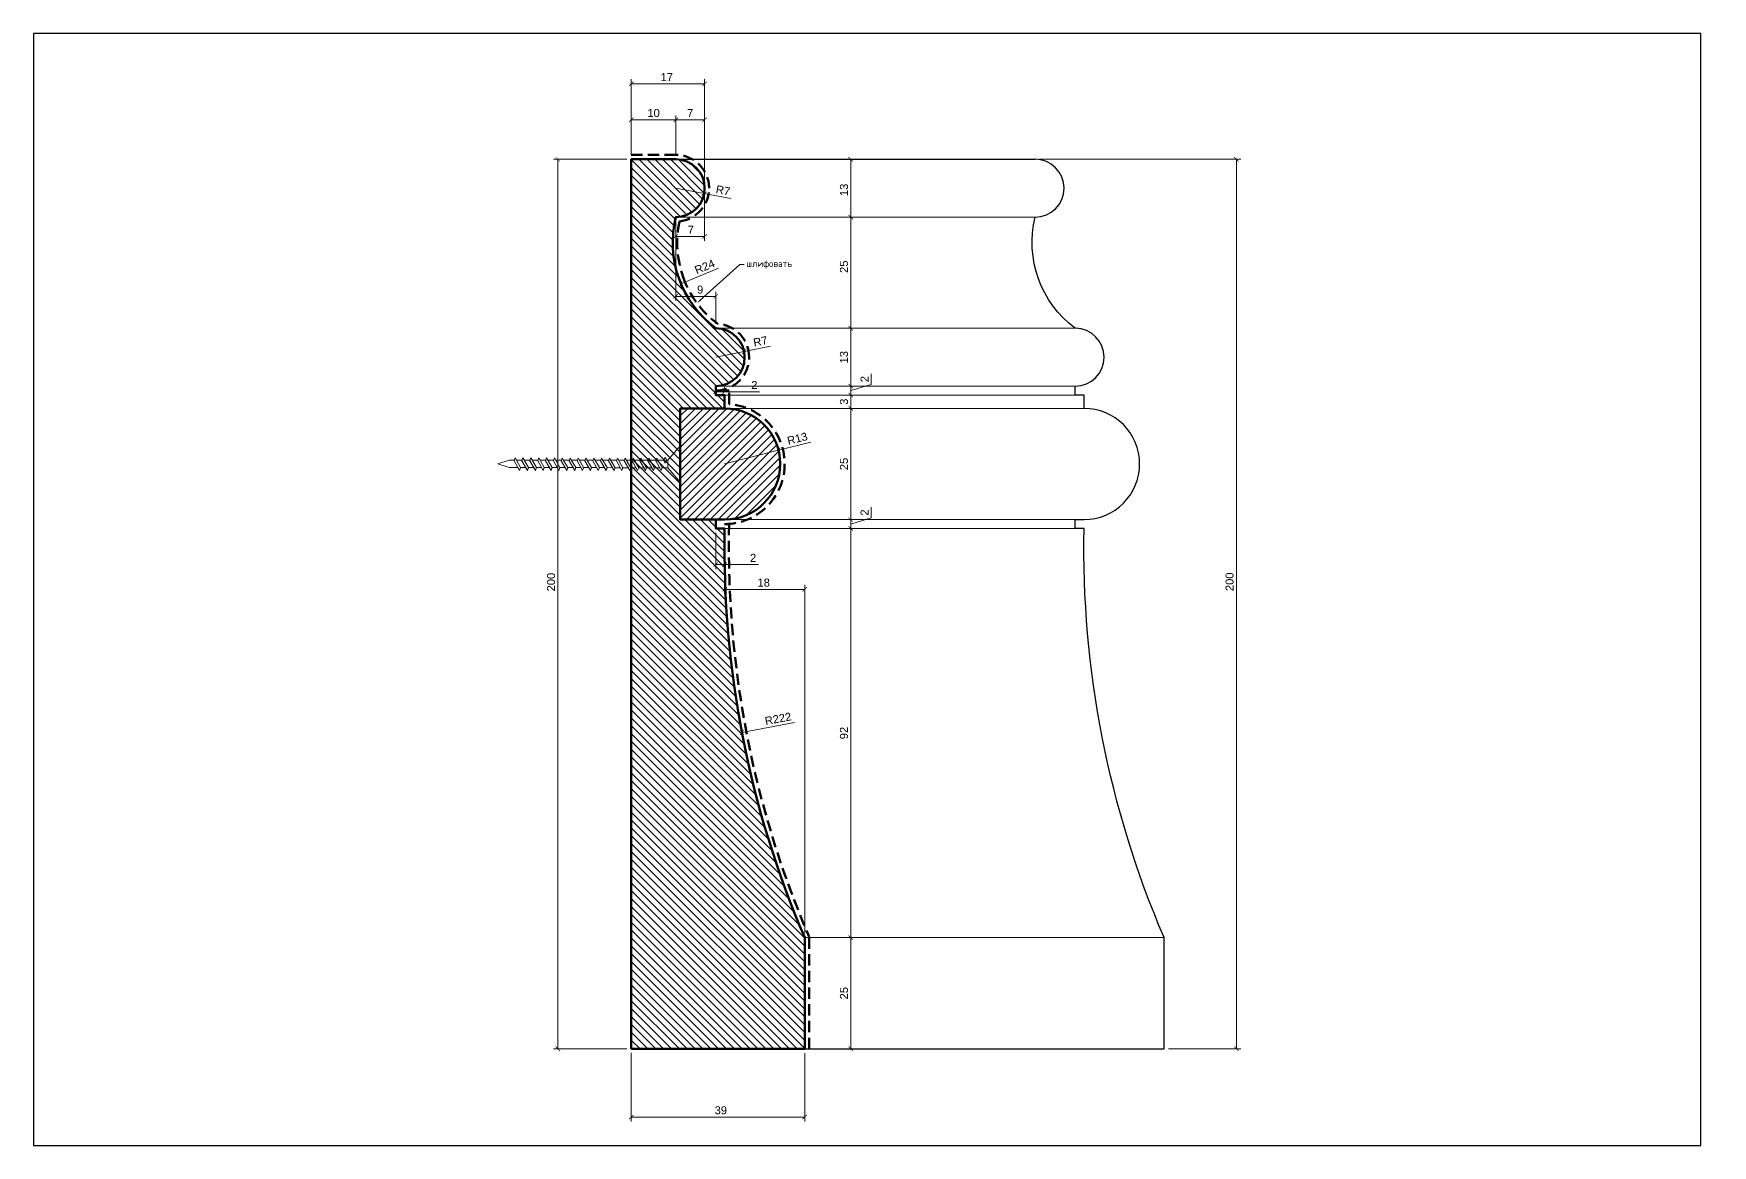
# Model space of a CAD drawing. Header units: inches. Extents: x -394 to -17, y 2809 to 3059.
import ezdxf
from ezdxf import colors
from ezdxf.entities.mleader import LeaderData, LeaderLine
from ezdxf.math import Vec2, Vec3

# ---------------------------------------------------------------- set-up
doc = ezdxf.new("R2010")
doc.units = ezdxf.units.IN
doc.header["$MEASUREMENT"] = 0
doc.linetypes.add('HIDDEN', pattern=[0.375, 0.25, -0.125])
doc.layers.add('Ferramenta', color=252, linetype='Continuous')
doc.layers.add('размеры в модели', color=7, linetype='Continuous')
doc.layers.add('Outside panel', color=7, linetype='Continuous', lineweight=18, true_color=0x7f5e57)
doc.layers.add('линия 50', color=1, linetype='Continuous', lineweight=140)
doc.layers.add('служебный слой РАЗМЕРЫ', color=7, linetype='Continuous', lineweight=9)
doc.styles.get("Standard").update_dxf_attribs({"font": 'arial.ttf'})
doc.styles.add('ЕСКД профили текст', font='isocpeur.ttf')
doc.dimstyles.new('M_1', dxfattribs={"dimtxt": 1.8, "dimasz": 1, "dimexe": 1, "dimexo": 1, "dimgap": 0.6, "dimtad": 1, "dimdec": 0, "dimdsep": 46, "dimtxsty": 'Standard', "dimblk": 'ARCHTICK', "dimcen": -5, "dimclrd": 7, "dimclre": 7, "dimclrt": 7, "dimadec": 0, "dimazin": 0, "dimtfac": 1, "dimtdec": 0, "dimtmove": 0, "dimatfit": 3, "dimfxl": 1, "dimtolj": 1, "dimtzin": 0, "dimlwd": 5, "dimlwe": 5, "dimarcsym": 0})

# ---------------------------------------------------------------- blocks, each defined once
blk = doc.blocks.new('_ArchTick')
at = {"color": 0, "linetype": 'ByBlock', "const_width": 0.15}
blk.add_lwpolyline([(-0.5, -0.5), (0.5, 0.5)], dxfattribs=at)
blk = doc.blocks.new('*D27')
at = {"color": 7, "lineweight": 5, "ltscale": 1000, "transparency": 16777216}
for p, q in [((-168.13, 3030.79), (-122.88, 3030.79)), ((-123.88, 3030.79), (-123.88, 2830.79)), ((-139.13, 2830.79), (-122.88, 2830.79))]:
    blk.add_line(p, q, dxfattribs=at)
at = {"layer": 'Defpoints', "color": 0, "ltscale": 1000, "transparency": 16777216}
for p in [(-169.13, 3030.79), (-140.13, 2830.79), (-123.88, 2830.79)]:
    blk.add_point(p, dxfattribs=at)
at = {"color": 7, "lineweight": 5, "ltscale": 1000, "transparency": 16777216}
for p, rotation in [((-123.88, 3030.79), 90), ((-123.88, 2830.79), 270)]:
    blk.add_blockref('_ArchTick', p, dxfattribs=dict(at, rotation=rotation))
at = {"color": 7, "ltscale": 1000, "transparency": 16777216, "insert": (-125.4, 2935.8), "char_height": 1.8, "attachment_point": 5, "rotation": 90}
blk.add_mtext('\\A1;200', dxfattribs=at)
blk = doc.blocks.new('*D26')
at = {"layer": 'Defpoints', "color": 0, "ltscale": 1000, "transparency": 16777216}
for p in [(-16.81, 2943.5), (-235.09, 2901.93)]:
    blk.add_point(p, dxfattribs=at)
at = {"layer": 'размеры в модели', "color": 7, "lineweight": 5, "ltscale": 1000, "transparency": 16777216}
blk.add_line((-223.29, 2904.18), (-235.09, 2901.93), dxfattribs=at)
at = {"layer": 'размеры в модели', "color": 7, "lineweight": 5, "ltscale": 1000, "transparency": 16777216, "rotation": 190.7802756578286}
blk.add_blockref('_ArchTick', (-235.09, 2901.93), dxfattribs=at)
at = {"layer": 'размеры в модели', "color": 7, "ltscale": 1000, "transparency": 16777216, "insert": (-226.95, 2905.01), "char_height": 1.8, "attachment_point": 5, "rotation": 10.7803}
blk.add_mtext('\\A1;R222', dxfattribs=at)
blk = doc.blocks.new('*D25')
at = {"layer": 'Defpoints', "color": 0, "ltscale": 1000, "transparency": 16777216}
for p in [(-238.97, 2947.79), (-220.97, 2934.08), (-220.97, 2855.79)]:
    blk.add_point(p, dxfattribs=at)
at = {"layer": 'размеры в модели', "color": 7, "lineweight": 5, "ltscale": 1000, "transparency": 16777216}
for p, q in [((-238.97, 2946.79), (-238.97, 2933.08)), ((-238.97, 2934.08), (-220.97, 2934.08)), ((-220.97, 2856.79), (-220.97, 2935.08))]:
    blk.add_line(p, q, dxfattribs=at)
at = {"layer": 'размеры в модели', "color": 7, "lineweight": 5, "ltscale": 1000, "transparency": 16777216, "rotation": 180}
blk.add_blockref('_ArchTick', (-238.97, 2934.08), dxfattribs=at)
at = {"layer": 'размеры в модели', "color": 7, "lineweight": 5, "ltscale": 1000, "transparency": 16777216}
blk.add_blockref('_ArchTick', (-220.97, 2934.08), dxfattribs=at)
at = {"layer": 'размеры в модели', "color": 7, "ltscale": 1000, "transparency": 16777216, "insert": (-230.19, 2935.6), "char_height": 1.8, "attachment_point": 5}
blk.add_mtext('\\A1;18', dxfattribs=at)
blk = doc.blocks.new('*D24')
at = {"layer": 'Defpoints', "color": 0, "ltscale": 1000, "transparency": 16777216}
for p in [(-249.97, 3017.79), (-240.97, 2999.97), (-240.97, 2992.79)]:
    blk.add_point(p, dxfattribs=at)
at = {"layer": 'размеры в модели', "color": 7, "lineweight": 5, "ltscale": 1000, "transparency": 16777216}
for p, q in [((-249.97, 3016.79), (-249.97, 2998.97)), ((-249.97, 2999.97), (-240.97, 2999.97)), ((-240.97, 2993.79), (-240.97, 3000.97))]:
    blk.add_line(p, q, dxfattribs=at)
at = {"layer": 'размеры в модели', "color": 7, "lineweight": 5, "ltscale": 1000, "transparency": 16777216, "rotation": 180}
blk.add_blockref('_ArchTick', (-249.97, 2999.97), dxfattribs=at)
at = {"layer": 'размеры в модели', "color": 7, "lineweight": 5, "ltscale": 1000, "transparency": 16777216}
blk.add_blockref('_ArchTick', (-240.97, 2999.97), dxfattribs=at)
at = {"layer": 'размеры в модели', "color": 7, "ltscale": 1000, "transparency": 16777216, "insert": (-244.48, 3001.49), "char_height": 1.8, "attachment_point": 5}
blk.add_mtext('\\A1;9', dxfattribs=at)
blk = doc.blocks.new('*D23')
at = {"layer": 'Defpoints', "color": 0, "ltscale": 1000, "transparency": 16777216}
for p in [(-243.47, 3024.29), (-249.97, 3017.79), (-243.47, 3013.47)]:
    blk.add_point(p, dxfattribs=at)
at = {"layer": 'размеры в модели', "color": 7, "lineweight": 5, "ltscale": 1000, "transparency": 16777216}
for p, q in [((-243.47, 3023.29), (-243.47, 3012.47)), ((-249.97, 3016.79), (-249.97, 3012.47)), ((-249.97, 3013.47), (-243.47, 3013.47))]:
    blk.add_line(p, q, dxfattribs=at)
at = {"layer": 'размеры в модели', "color": 7, "lineweight": 5, "ltscale": 1000, "transparency": 16777216, "rotation": 180}
blk.add_blockref('_ArchTick', (-249.97, 3013.47), dxfattribs=at)
at = {"layer": 'размеры в модели', "color": 7, "lineweight": 5, "ltscale": 1000, "transparency": 16777216}
blk.add_blockref('_ArchTick', (-243.47, 3013.47), dxfattribs=at)
at = {"layer": 'размеры в модели', "color": 7, "ltscale": 1000, "transparency": 16777216, "insert": (-246.57, 3014.97), "char_height": 1.8, "attachment_point": 5}
blk.add_mtext('\\A1;7', dxfattribs=at)
blk = doc.blocks.new('*D22')
at = {"layer": 'Defpoints', "color": 0, "ltscale": 1000, "transparency": 16777216}
for p in [(-240.97, 2977.79), (-238.97, 2978.54), (-238.97, 2977.79)]:
    blk.add_point(p, dxfattribs=at)
at = {"layer": 'размеры в модели', "color": 7, "lineweight": 5, "ltscale": 1000, "transparency": 16777216}
for p, q in [((-240.97, 2978.79), (-240.97, 2979.54)), ((-238.97, 2978.79), (-238.97, 2979.54)), ((-240.97, 2978.54), (-238.97, 2978.54)), ((-238.97, 2978.54), (-231.11, 2978.54))]:
    blk.add_line(p, q, dxfattribs=at)
at = {"layer": 'размеры в модели', "color": 7, "lineweight": 5, "ltscale": 1000, "transparency": 16777216, "rotation": 180}
blk.add_blockref('_ArchTick', (-240.97, 2978.54), dxfattribs=at)
at = {"layer": 'размеры в модели', "color": 7, "lineweight": 5, "ltscale": 1000, "transparency": 16777216}
blk.add_blockref('_ArchTick', (-238.97, 2978.54), dxfattribs=at)
at = {"layer": 'размеры в модели', "color": 7, "ltscale": 1000, "transparency": 16777216, "insert": (-232.3, 2980.04), "char_height": 1.8, "attachment_point": 5}
blk.add_mtext('\\A1;2', dxfattribs=at)
blk = doc.blocks.new('*D21')
at = {"layer": 'Defpoints', "color": 0, "ltscale": 1000, "transparency": 16777216}
for p in [(-240.97, 2947.79), (-238.97, 2947.79), (-238.97, 2939.66)]:
    blk.add_point(p, dxfattribs=at)
at = {"layer": 'размеры в модели', "color": 7, "lineweight": 5, "ltscale": 1000, "transparency": 16777216}
for p, q in [((-240.97, 2946.79), (-240.97, 2938.66)), ((-238.97, 2946.79), (-238.97, 2938.66)), ((-240.97, 2939.66), (-238.97, 2939.66)), ((-238.97, 2939.66), (-231.38, 2939.66))]:
    blk.add_line(p, q, dxfattribs=at)
at = {"layer": 'размеры в модели', "color": 7, "lineweight": 5, "ltscale": 1000, "transparency": 16777216, "rotation": 180}
blk.add_blockref('_ArchTick', (-240.97, 2939.66), dxfattribs=at)
at = {"layer": 'размеры в модели', "color": 7, "lineweight": 5, "ltscale": 1000, "transparency": 16777216}
blk.add_blockref('_ArchTick', (-238.97, 2939.66), dxfattribs=at)
at = {"layer": 'размеры в модели', "color": 7, "ltscale": 1000, "transparency": 16777216, "insert": (-232.57, 2941.17), "char_height": 1.8, "attachment_point": 5}
blk.add_mtext('\\A1;2', dxfattribs=at)
blk = doc.blocks.new('*D20')
at = {"layer": 'Defpoints', "color": 0, "ltscale": 1000, "transparency": 16777216}
for p in [(-226.85, 2965.37), (-238.97, 2962.29)]:
    blk.add_point(p, dxfattribs=at)
at = {"layer": 'размеры в модели', "color": 7, "lineweight": 5, "ltscale": 1000, "transparency": 16777216}
for p in [(-238.97, 2962.29), (-219.58, 2967.22)]:
    blk.add_line(p, (-226.85, 2965.37), dxfattribs=at)
at = {"layer": 'размеры в модели', "color": 7, "lineweight": 5, "ltscale": 1000, "transparency": 16777216, "rotation": 194.2602652705559}
blk.add_blockref('_ArchTick', (-226.85, 2965.37), dxfattribs=at)
at = {"layer": 'размеры в модели', "color": 7, "ltscale": 1000, "transparency": 16777216, "insert": (-222.62, 2968.01), "char_height": 1.8, "attachment_point": 5, "rotation": 14.2603}
blk.add_mtext('\\A1;R13', dxfattribs=at)
blk = doc.blocks.new('*D19')
at = {"layer": 'Defpoints', "color": 0, "ltscale": 1000, "transparency": 16777216}
for p in [(-234.6, 2987.59), (-240.97, 2986.29)]:
    blk.add_point(p, dxfattribs=at)
at = {"layer": 'размеры в модели', "color": 7, "lineweight": 5, "ltscale": 1000, "transparency": 16777216}
for p in [(-240.97, 2986.29), (-228.62, 2988.81)]:
    blk.add_line(p, (-234.6, 2987.59), dxfattribs=at)
at = {"layer": 'размеры в модели', "color": 7, "lineweight": 5, "ltscale": 1000, "transparency": 16777216, "rotation": 191.5252480834527}
blk.add_blockref('_ArchTick', (-234.6, 2987.59), dxfattribs=at)
at = {"layer": 'размеры в модели', "color": 7, "ltscale": 1000, "transparency": 16777216, "insert": (-230.93, 2989.87), "char_height": 1.8, "attachment_point": 5, "rotation": 11.5252}
blk.add_mtext('\\A1;R7', dxfattribs=at)
blk = doc.blocks.new('*D18')
at = {"layer": 'Defpoints', "color": 0, "ltscale": 1000, "transparency": 16777216}
for p in [(-226.59, 3012.09), (-248.79, 3002.8)]:
    blk.add_point(p, dxfattribs=at)
at = {"layer": 'размеры в модели', "color": 7, "lineweight": 5, "ltscale": 1000, "transparency": 16777216}
blk.add_line((-240.35, 3006.33), (-248.79, 3002.8), dxfattribs=at)
at = {"layer": 'размеры в модели', "color": 7, "lineweight": 5, "ltscale": 1000, "transparency": 16777216, "rotation": 202.695560202607}
blk.add_blockref('_ArchTick', (-248.79, 3002.8), dxfattribs=at)
at = {"layer": 'размеры в модели', "color": 7, "ltscale": 1000, "transparency": 16777216, "insert": (-243.47, 3006.66), "char_height": 1.8, "attachment_point": 5, "rotation": 22.6956}
blk.add_mtext('\\A1;R24', dxfattribs=at)
blk = doc.blocks.new('*D17')
at = {"layer": 'Defpoints', "color": 0, "ltscale": 1000, "transparency": 16777216}
for p in [(-249.97, 3024.29), (-243.58, 3023.09)]:
    blk.add_point(p, dxfattribs=at)
at = {"layer": 'размеры в модели', "color": 7, "lineweight": 5, "ltscale": 1000, "transparency": 16777216}
for p in [(-249.97, 3024.29), (-237.58, 3021.96)]:
    blk.add_line(p, (-243.58, 3023.09), dxfattribs=at)
at = {"layer": 'размеры в модели', "color": 7, "lineweight": 5, "ltscale": 1000, "transparency": 16777216, "rotation": 169.3602603197749}
blk.add_blockref('_ArchTick', (-243.58, 3023.09), dxfattribs=at)
at = {"layer": 'размеры в модели', "color": 7, "ltscale": 1000, "transparency": 16777216, "insert": (-239.32, 3023.82), "char_height": 1.8, "attachment_point": 5, "rotation": 349.3603}
blk.add_mtext('\\A1;R7', dxfattribs=at)
blk = doc.blocks.new('*D16')
at = {"layer": 'Defpoints', "color": 0, "ltscale": 1000, "transparency": 16777216}
for p in [(-220.97, 2855.79), (-220.97, 2830.79), (-210.61, 2830.79)]:
    blk.add_point(p, dxfattribs=at)
at = {"layer": 'размеры в модели', "color": 7, "lineweight": 5, "ltscale": 1000, "transparency": 16777216}
for p, q in [((-219.97, 2855.79), (-209.61, 2855.79)), ((-210.61, 2855.79), (-210.61, 2830.79)), ((-219.97, 2830.79), (-209.61, 2830.79))]:
    blk.add_line(p, q, dxfattribs=at)
for p, rotation in [((-210.61, 2855.79), 90), ((-210.61, 2830.79), 270)]:
    blk.add_blockref('_ArchTick', p, dxfattribs=dict(at, rotation=rotation))
at = {"layer": 'размеры в модели', "color": 7, "ltscale": 1000, "transparency": 16777216, "insert": (-212.13, 2843.29), "char_height": 1.8, "attachment_point": 5, "rotation": 90}
blk.add_mtext('\\A1;25', dxfattribs=at)
blk = doc.blocks.new('*D15')
at = {"layer": 'Defpoints', "color": 0, "ltscale": 1000, "transparency": 16777216}
for p in [(-240.97, 2947.79), (-220.97, 2855.79), (-210.61, 2855.79)]:
    blk.add_point(p, dxfattribs=at)
at = {"layer": 'размеры в модели', "color": 7, "lineweight": 5, "ltscale": 1000, "transparency": 16777216}
for p, q in [((-239.97, 2947.79), (-209.61, 2947.79)), ((-210.61, 2947.79), (-210.61, 2855.79)), ((-219.97, 2855.79), (-209.61, 2855.79))]:
    blk.add_line(p, q, dxfattribs=at)
for p, rotation in [((-210.61, 2947.79), 90), ((-210.61, 2855.79), 270)]:
    blk.add_blockref('_ArchTick', p, dxfattribs=dict(at, rotation=rotation))
at = {"layer": 'размеры в модели', "color": 7, "ltscale": 1000, "transparency": 16777216, "insert": (-212.13, 2901.79), "char_height": 1.8, "attachment_point": 5, "rotation": 90}
blk.add_mtext('\\A1;92', dxfattribs=at)
blk = doc.blocks.new('*D14')
at = {"color": 7, "lineweight": 5, "ltscale": 1000, "transparency": 16777216}
for p, q in [((-239.97, 2949.79), (-209.61, 2949.79)), ((-210.61, 2948.79), (-206, 2950.17)), ((-210.61, 2949.79), (-210.61, 2947.79)), ((-206, 2950.17), (-206, 2952.57)), ((-239.97, 2947.79), (-209.61, 2947.79))]:
    blk.add_line(p, q, dxfattribs=at)
at = {"layer": 'Defpoints', "color": 0, "ltscale": 1000, "transparency": 16777216}
for p in [(-240.97, 2949.79), (-240.97, 2947.79), (-210.61, 2947.79)]:
    blk.add_point(p, dxfattribs=at)
at = {"color": 7, "lineweight": 5, "ltscale": 1000, "transparency": 16777216}
for p, rotation in [((-210.61, 2949.79), 90), ((-210.61, 2947.79), 270)]:
    blk.add_blockref('_ArchTick', p, dxfattribs=dict(at, rotation=rotation))
at = {"color": 7, "ltscale": 1000, "transparency": 16777216, "insert": (-207.5, 2951.37), "char_height": 1.8, "attachment_point": 5, "rotation": 90}
blk.add_mtext('\\A1;2', dxfattribs=at)
blk = doc.blocks.new('*D13')
at = {"layer": 'Defpoints', "color": 0, "ltscale": 1000, "transparency": 16777216}
for p in [(-238.97, 2974.79), (-240.97, 2949.79), (-210.61, 2949.79)]:
    blk.add_point(p, dxfattribs=at)
at = {"layer": 'размеры в модели', "color": 7, "lineweight": 5, "ltscale": 1000, "transparency": 16777216}
for p, q in [((-237.97, 2974.79), (-209.61, 2974.79)), ((-210.61, 2974.79), (-210.61, 2949.79)), ((-239.97, 2949.79), (-209.61, 2949.79))]:
    blk.add_line(p, q, dxfattribs=at)
for p, rotation in [((-210.61, 2974.79), 90), ((-210.61, 2949.79), 270)]:
    blk.add_blockref('_ArchTick', p, dxfattribs=dict(at, rotation=rotation))
at = {"layer": 'размеры в модели', "color": 7, "ltscale": 1000, "transparency": 16777216, "insert": (-212.13, 2962.29), "char_height": 1.8, "attachment_point": 5, "rotation": 90}
blk.add_mtext('\\A1;25', dxfattribs=at)
blk = doc.blocks.new('*D12')
at = {"layer": 'Defpoints', "color": 0, "ltscale": 1000, "transparency": 16777216}
for p in [(-240.97, 2977.79), (-238.97, 2974.79), (-210.61, 2974.79)]:
    blk.add_point(p, dxfattribs=at)
at = {"layer": 'размеры в модели', "color": 7, "lineweight": 5, "ltscale": 1000, "transparency": 16777216}
for p, q in [((-239.97, 2977.79), (-209.61, 2977.79)), ((-210.61, 2977.79), (-210.61, 2974.79)), ((-237.97, 2974.79), (-209.61, 2974.79))]:
    blk.add_line(p, q, dxfattribs=at)
for p, rotation in [((-210.61, 2977.79), 90), ((-210.61, 2974.79), 270)]:
    blk.add_blockref('_ArchTick', p, dxfattribs=dict(at, rotation=rotation))
at = {"layer": 'размеры в модели', "color": 7, "ltscale": 1000, "transparency": 16777216, "insert": (-212.13, 2976.29), "char_height": 1.8, "attachment_point": 5, "rotation": 90}
blk.add_mtext('\\A1;3', dxfattribs=at)
blk = doc.blocks.new('*D11')
at = {"color": 7, "lineweight": 5, "ltscale": 1000, "transparency": 16777216}
for p, q in [((-239.89, 2979.79), (-209.61, 2979.79)), ((-210.61, 2978.79), (-206, 2980.17)), ((-210.61, 2979.79), (-210.61, 2977.79)), ((-206, 2980.17), (-206, 2982.57)), ((-239.97, 2977.79), (-209.61, 2977.79))]:
    blk.add_line(p, q, dxfattribs=at)
at = {"layer": 'Defpoints', "color": 0, "ltscale": 1000, "transparency": 16777216}
for p in [(-240.89, 2979.79), (-240.97, 2977.79), (-210.61, 2977.79)]:
    blk.add_point(p, dxfattribs=at)
at = {"color": 7, "lineweight": 5, "ltscale": 1000, "transparency": 16777216}
for p, rotation in [((-210.61, 2979.79), 90), ((-210.61, 2977.79), 270)]:
    blk.add_blockref('_ArchTick', p, dxfattribs=dict(at, rotation=rotation))
at = {"color": 7, "ltscale": 1000, "transparency": 16777216, "insert": (-207.5, 2981.37), "char_height": 1.8, "attachment_point": 5, "rotation": 90}
blk.add_mtext('\\A1;2', dxfattribs=at)
blk = doc.blocks.new('*D10')
at = {"layer": 'Defpoints', "color": 0, "ltscale": 1000, "transparency": 16777216}
for p in [(-240.88, 2992.79), (-240.89, 2979.79), (-210.61, 2979.79)]:
    blk.add_point(p, dxfattribs=at)
at = {"layer": 'размеры в модели', "color": 7, "lineweight": 5, "ltscale": 1000, "transparency": 16777216}
for p, q in [((-239.88, 2992.79), (-209.61, 2992.79)), ((-210.61, 2992.79), (-210.61, 2979.79)), ((-239.89, 2979.79), (-209.61, 2979.79))]:
    blk.add_line(p, q, dxfattribs=at)
for p, rotation in [((-210.61, 2992.79), 90), ((-210.61, 2979.79), 270)]:
    blk.add_blockref('_ArchTick', p, dxfattribs=dict(at, rotation=rotation))
at = {"layer": 'размеры в модели', "color": 7, "ltscale": 1000, "transparency": 16777216, "insert": (-212.13, 2986.29), "char_height": 1.8, "attachment_point": 5, "rotation": 90}
blk.add_mtext('\\A1;13', dxfattribs=at)
blk = doc.blocks.new('*D9')
at = {"layer": 'Defpoints', "color": 0, "ltscale": 1000, "transparency": 16777216}
for p in [(-249.97, 3017.79), (-240.88, 2992.79), (-210.61, 2992.79)]:
    blk.add_point(p, dxfattribs=at)
at = {"layer": 'размеры в модели', "color": 7, "lineweight": 5, "ltscale": 1000, "transparency": 16777216}
for p, q in [((-248.97, 3017.79), (-209.61, 3017.79)), ((-210.61, 3017.79), (-210.61, 2992.79)), ((-239.88, 2992.79), (-209.61, 2992.79))]:
    blk.add_line(p, q, dxfattribs=at)
for p, rotation in [((-210.61, 3017.79), 90), ((-210.61, 2992.79), 270)]:
    blk.add_blockref('_ArchTick', p, dxfattribs=dict(at, rotation=rotation))
at = {"layer": 'размеры в модели', "color": 7, "ltscale": 1000, "transparency": 16777216, "insert": (-212.13, 3006.64), "char_height": 1.8, "attachment_point": 5, "rotation": 90}
blk.add_mtext('\\A1;25', dxfattribs=at)
blk = doc.blocks.new('*D8')
at = {"layer": 'Defpoints', "color": 0, "ltscale": 1000, "transparency": 16777216}
for p in [(-249.97, 3030.79), (-249.97, 3017.79), (-210.61, 3017.79)]:
    blk.add_point(p, dxfattribs=at)
at = {"layer": 'размеры в модели', "color": 7, "lineweight": 5, "ltscale": 1000, "transparency": 16777216}
for p, q in [((-248.97, 3030.79), (-209.61, 3030.79)), ((-210.61, 3030.79), (-210.61, 3017.79)), ((-248.97, 3017.79), (-209.61, 3017.79))]:
    blk.add_line(p, q, dxfattribs=at)
for p, rotation in [((-210.61, 3030.79), 90), ((-210.61, 3017.79), 270)]:
    blk.add_blockref('_ArchTick', p, dxfattribs=dict(at, rotation=rotation))
at = {"layer": 'размеры в модели', "color": 7, "ltscale": 1000, "transparency": 16777216, "insert": (-212.13, 3023.92), "char_height": 1.8, "attachment_point": 5, "rotation": 90}
blk.add_mtext('\\A1;13', dxfattribs=at)
blk = doc.blocks.new('*D7')
at = {"layer": 'Defpoints', "color": 0, "ltscale": 1000, "transparency": 16777216}
for p in [(-243.47, 3039.68), (-249.97, 3030.79), (-243.47, 3025.35)]:
    blk.add_point(p, dxfattribs=at)
at = {"layer": 'размеры в модели', "color": 7, "lineweight": 5, "ltscale": 1000, "transparency": 16777216}
for p, q in [((-249.97, 3031.79), (-249.97, 3040.68)), ((-249.97, 3039.68), (-243.47, 3039.68)), ((-243.47, 3026.35), (-243.47, 3040.68))]:
    blk.add_line(p, q, dxfattribs=at)
at = {"layer": 'размеры в модели', "color": 7, "lineweight": 5, "ltscale": 1000, "transparency": 16777216, "rotation": 180}
blk.add_blockref('_ArchTick', (-249.97, 3039.68), dxfattribs=at)
at = {"layer": 'размеры в модели', "color": 7, "lineweight": 5, "ltscale": 1000, "transparency": 16777216}
blk.add_blockref('_ArchTick', (-243.47, 3039.68), dxfattribs=at)
at = {"layer": 'размеры в модели', "color": 7, "ltscale": 1000, "transparency": 16777216, "insert": (-246.72, 3041.18), "char_height": 1.8, "attachment_point": 5}
blk.add_mtext('\\A1;7', dxfattribs=at)
blk = doc.blocks.new('*D6')
at = {"layer": 'Defpoints', "color": 0, "ltscale": 1000, "transparency": 16777216}
for p in [(-249.97, 3039.68), (-259.98, 3030.79), (-249.97, 3030.79)]:
    blk.add_point(p, dxfattribs=at)
at = {"layer": 'размеры в модели', "color": 7, "lineweight": 5, "ltscale": 1000, "transparency": 16777216}
for p, q in [((-259.98, 3031.79), (-259.98, 3040.68)), ((-259.98, 3039.68), (-249.97, 3039.68)), ((-249.97, 3031.79), (-249.97, 3040.68))]:
    blk.add_line(p, q, dxfattribs=at)
at = {"layer": 'размеры в модели', "color": 7, "lineweight": 5, "ltscale": 1000, "transparency": 16777216, "rotation": 180}
blk.add_blockref('_ArchTick', (-259.98, 3039.68), dxfattribs=at)
at = {"layer": 'размеры в модели', "color": 7, "lineweight": 5, "ltscale": 1000, "transparency": 16777216}
blk.add_blockref('_ArchTick', (-249.97, 3039.68), dxfattribs=at)
at = {"layer": 'размеры в модели', "color": 7, "ltscale": 1000, "transparency": 16777216, "insert": (-254.95, 3041.2), "char_height": 1.8, "attachment_point": 5}
blk.add_mtext('\\A1;10', dxfattribs=at)
blk = doc.blocks.new('*D5')
at = {"layer": 'Defpoints', "color": 0, "ltscale": 1000, "transparency": 16777216}
for p in [(-243.47, 3047.78), (-259.98, 3030.79), (-243.47, 3024.29)]:
    blk.add_point(p, dxfattribs=at)
at = {"layer": 'размеры в модели', "color": 7, "lineweight": 5, "ltscale": 1000, "transparency": 16777216}
for p, q in [((-259.98, 3031.79), (-259.98, 3048.78)), ((-259.98, 3047.78), (-243.47, 3047.78)), ((-243.47, 3025.29), (-243.47, 3048.78))]:
    blk.add_line(p, q, dxfattribs=at)
at = {"layer": 'размеры в модели', "color": 7, "lineweight": 5, "ltscale": 1000, "transparency": 16777216, "rotation": 180}
blk.add_blockref('_ArchTick', (-259.98, 3047.78), dxfattribs=at)
at = {"layer": 'размеры в модели', "color": 7, "lineweight": 5, "ltscale": 1000, "transparency": 16777216}
blk.add_blockref('_ArchTick', (-243.47, 3047.78), dxfattribs=at)
at = {"layer": 'размеры в модели', "color": 7, "ltscale": 1000, "transparency": 16777216, "insert": (-251.98, 3049.28), "char_height": 1.8, "attachment_point": 5}
blk.add_mtext('\\A1;17', dxfattribs=at)
blk = doc.blocks.new('*D4')
at = {"layer": 'Defpoints', "color": 0, "ltscale": 1000, "transparency": 16777216}
for p in [(-259.97, 2830.87), (-220.97, 2830.79), (-220.97, 2815.43)]:
    blk.add_point(p, dxfattribs=at)
at = {"layer": 'размеры в модели', "color": 7, "lineweight": 5, "ltscale": 1000, "transparency": 16777216}
for p, q in [((-259.97, 2829.87), (-259.97, 2814.43)), ((-220.97, 2829.79), (-220.97, 2814.43)), ((-259.97, 2815.43), (-220.97, 2815.43))]:
    blk.add_line(p, q, dxfattribs=at)
at = {"layer": 'размеры в модели', "color": 7, "lineweight": 5, "ltscale": 1000, "transparency": 16777216, "rotation": 180}
blk.add_blockref('_ArchTick', (-259.97, 2815.43), dxfattribs=at)
at = {"layer": 'размеры в модели', "color": 7, "lineweight": 5, "ltscale": 1000, "transparency": 16777216}
blk.add_blockref('_ArchTick', (-220.97, 2815.43), dxfattribs=at)
at = {"layer": 'размеры в модели', "color": 7, "ltscale": 1000, "transparency": 16777216, "insert": (-239.83, 2816.95), "char_height": 1.8, "attachment_point": 5}
blk.add_mtext('\\A1;39', dxfattribs=at)
blk = doc.blocks.new('*D3')
at = {"layer": 'Defpoints', "color": 0, "ltscale": 1000, "transparency": 16777216}
for p in [(-259.98, 3030.79), (-276.49, 2830.79), (-259.97, 2830.79)]:
    blk.add_point(p, dxfattribs=at)
at = {"layer": 'размеры в модели', "color": 7, "lineweight": 5, "ltscale": 1000, "transparency": 16777216}
for p, q in [((-260.98, 3030.79), (-277.49, 3030.79)), ((-276.49, 3030.79), (-276.49, 2830.79)), ((-260.97, 2830.79), (-277.49, 2830.79))]:
    blk.add_line(p, q, dxfattribs=at)
for p, rotation in [((-276.49, 3030.79), 90), ((-276.49, 2830.79), 270)]:
    blk.add_blockref('_ArchTick', p, dxfattribs=dict(at, rotation=rotation))
at = {"layer": 'размеры в модели', "color": 7, "ltscale": 1000, "transparency": 16777216, "insert": (-278.01, 2935.72), "char_height": 1.8, "attachment_point": 5, "rotation": 90}
blk.add_mtext('\\A1;200', dxfattribs=at)
blk = doc.blocks.new('A$C62A60D15')
at = {"layer": 'Ferramenta', "color": 7, "lineweight": 5, "ltscale": 0.005}
for p, q in [((0, 0.696), (0.473, 0.139)), ((0, -0.696), (0, 0.696)), ((0.473, 0.139), (0.686, 0.139)), ((0.473, -0.139), (0.473, 0.139)), ((0.723, 0.241), (0.686, 0.139)), ((0.723, 0.241), (0.686, 0.139)), ((0.892, -0.219), (0.686, 0.139)), ((0.93, -0.117), (0.723, 0.241)), ((0.782, 0.139), (0.978, 0.139)), ((1.016, 0.24), (0.978, 0.139)), ((1.016, 0.24), (0.978, 0.139)), ((1.184, -0.219), (0.978, 0.139)), ((1.222, -0.117), (1.016, 0.24)), ((1.074, 0.138), (1.27, 0.138)), ((1.308, 0.24), (1.27, 0.138)), ((1.476, -0.219), (1.27, 0.138)), ((1.308, 0.24), (1.279, 0.163)), ((1.514, -0.118), (1.308, 0.24)), ((1.367, 0.138), (1.562, 0.138)), ((1.6, 0.24), (1.562, 0.138)), ((1.6, 0.24), (1.562, 0.138)), ((1.769, -0.22), (1.562, 0.138)), ((1.806, -0.118), (1.6, 0.24)), ((1.659, 0.138), (1.855, 0.138)), ((1.892, 0.24), (1.855, 0.138)), ((1.892, 0.24), (1.855, 0.138)), ((2.061, -0.22), (1.855, 0.138)), ((2.098, -0.118), (1.892, 0.24)), ((1.951, 0.138), (2.147, 0.138)), ((2.184, 0.24), (2.147, 0.138)), ((2.184, 0.24), (2.147, 0.138)), ((2.353, -0.22), (2.147, 0.138)), ((2.391, -0.118), (2.184, 0.24)), ((2.243, 0.138), (2.439, 0.138)), ((2.477, 0.239), (2.439, 0.138)), ((2.477, 0.239), (2.439, 0.138)), ((2.645, -0.22), (2.439, 0.138)), ((2.683, -0.118), (2.477, 0.239)), ((2.535, 0.138), (2.731, 0.137)), ((2.769, 0.239), (2.731, 0.137)), ((2.769, 0.239), (2.731, 0.137)), ((2.937, -0.22), (2.731, 0.137)), ((2.975, -0.119), (2.769, 0.239)), ((2.827, 0.137), (3.023, 0.137)), ((3.061, 0.239), (3.023, 0.137)), ((3.061, 0.239), (3.023, 0.137)), ((3.23, -0.221), (3.023, 0.137)), ((3.267, -0.119), (3.061, 0.239)), ((3.12, 0.137), (3.315, 0.137)), ((3.353, 0.239), (3.315, 0.137)), ((3.353, 0.239), (3.315, 0.137)), ((3.522, -0.221), (3.315, 0.137)), ((3.559, -0.119), (3.353, 0.239)), ((3.412, 0.137), (3.608, 0.137)), ((3.645, 0.239), (3.608, 0.137)), ((3.645, 0.239), (3.608, 0.137)), ((3.814, -0.221), (3.608, 0.137)), ((3.852, -0.119), (3.645, 0.239)), ((3.704, 0.137), (3.9, 0.137)), ((3.937, 0.238), (3.9, 0.137)), ((3.937, 0.238), (3.9, 0.137)), ((4.106, -0.221), (3.9, 0.137)), ((4.144, -0.119), (3.937, 0.238)), ((3.996, 0.137), (4.192, 0.136)), ((4.23, 0.238), (4.192, 0.136)), ((4.23, 0.238), (4.192, 0.136)), ((4.398, -0.221), (4.192, 0.136)), ((4.436, -0.119), (4.23, 0.238)), ((4.288, 0.136), (4.485, 0.136)), ((4.523, 0.238), (4.485, 0.136)), ((4.523, 0.238), (4.485, 0.136)), ((4.692, -0.222), (4.485, 0.136)), ((4.729, -0.12), (4.523, 0.238)), ((4.582, 0.136), (4.777, 0.136)), ((4.582, 0.136), (4.777, 0.136)), ((4.815, 0.238), (4.777, 0.136)), ((4.815, 0.238), (4.777, 0.136)), ((4.984, -0.222), (4.777, 0.136)), ((5.021, -0.12), (4.815, 0.238)), ((4.874, 0.136), (5.07, 0.136)), ((4.874, 0.136), (5.07, 0.136)), ((5.107, 0.238), (5.07, 0.136)), ((5.107, 0.238), (5.07, 0.136)), ((5.276, -0.222), (5.07, 0.136)), ((5.314, -0.12), (5.107, 0.238)), ((5.166, 0.136), (5.362, 0.136)), ((5.166, 0.136), (5.362, 0.136)), ((5.4, 0.238), (5.362, 0.136)), ((5.4, 0.238), (5.362, 0.136)), ((5.568, -0.222), (5.362, 0.136)), ((5.606, -0.12), (5.4, 0.238)), ((5.458, 0.136), (5.654, 0.136)), ((5.458, 0.136), (5.654, 0.136)), ((5.692, 0.237), (5.654, 0.136)), ((5.692, 0.237), (5.654, 0.136)), ((5.86, -0.222), (5.654, 0.136)), ((5.898, -0.12), (5.692, 0.237)), ((5.75, 0.135), (5.946, 0.135)), ((5.75, 0.135), (5.946, 0.135)), ((5.984, 0.237), (5.946, 0.135)), ((5.984, 0.237), (5.946, 0.135)), ((6.152, -0.222), (5.946, 0.135)), ((6.19, -0.121), (5.984, 0.237)), ((6.043, 0.135), (6.238, 0.135)), ((6.043, 0.135), (6.238, 0.135)), ((6.238, 0.135), (6.372, 0.135)), ((6.789, -0.004), (6.372, 0.135)), ((0, -0.696), (0.473, -0.139)), ((0.473, -0.139), (0.519, -0.139)), ((0.642, -0.14), (0.846, -0.14)), ((0.93, -0.117), (0.892, -0.219)), ((0.921, -0.14), (1.138, -0.14)), ((1.222, -0.117), (1.184, -0.219)), ((1.214, -0.14), (1.431, -0.14)), ((1.514, -0.118), (1.476, -0.219)), ((1.506, -0.14), (1.723, -0.14)), ((1.806, -0.118), (1.769, -0.22)), ((1.798, -0.14), (2.015, -0.14)), ((2.098, -0.118), (2.061, -0.22)), ((2.09, -0.14), (2.307, -0.141)), ((2.391, -0.118), (2.353, -0.22)), ((2.382, -0.141), (2.599, -0.141)), ((2.683, -0.118), (2.645, -0.22)), ((2.675, -0.141), (2.892, -0.141)), ((2.975, -0.119), (2.937, -0.22)), ((2.967, -0.141), (3.184, -0.141)), ((3.267, -0.119), (3.23, -0.221)), ((3.259, -0.141), (3.476, -0.141)), ((3.559, -0.119), (3.522, -0.221)), ((3.551, -0.141), (3.768, -0.142)), ((3.852, -0.119), (3.814, -0.221)), ((3.843, -0.142), (4.06, -0.142)), ((4.144, -0.119), (4.106, -0.221)), ((4.135, -0.142), (4.352, -0.142)), ((4.436, -0.119), (4.398, -0.221)), ((4.428, -0.142), (4.646, -0.142)), ((4.429, -0.142), (4.646, -0.142)), ((4.729, -0.12), (4.692, -0.222)), ((4.721, -0.142), (4.938, -0.142)), ((4.721, -0.142), (4.938, -0.142)), ((5.021, -0.12), (4.984, -0.222)), ((5.013, -0.142), (5.23, -0.142)), ((5.013, -0.142), (5.23, -0.142)), ((5.314, -0.12), (5.276, -0.222)), ((5.305, -0.142), (5.522, -0.143)), ((5.305, -0.142), (5.522, -0.143)), ((5.606, -0.12), (5.568, -0.222)), ((5.597, -0.143), (5.815, -0.143)), ((5.597, -0.143), (5.815, -0.143)), ((5.898, -0.12), (5.86, -0.222)), ((5.89, -0.143), (6.107, -0.143)), ((5.89, -0.143), (6.107, -0.143)), ((6.19, -0.121), (6.152, -0.222)), ((6.182, -0.143), (6.372, -0.143)), ((6.372, -0.143), (6.789, -0.004))]:
    blk.add_line(p, q, dxfattribs=at)
blk.add_lwpolyline([(0.58, -0.243), (0.642, -0.14), (0.58, -0.036), (0.519, -0.139)], close=True, dxfattribs=at)
for p in [(0.686, 0.139), (0.978, 0.139), (1.27, 0.138), (1.562, 0.138), (1.855, 0.138), (2.147, 0.138), (2.439, 0.138), (2.731, 0.137), (3.023, 0.137), (3.315, 0.137), (3.608, 0.137), (3.9, 0.137), (4.192, 0.136), (4.485, 0.136), (4.777, 0.136), (5.07, 0.136), (5.362, 0.136), (5.654, 0.136), (5.946, 0.135)]:
    blk.add_point(p, dxfattribs=at)

msp = doc.modelspace()

# ---------------------------------------------------------------- hatches: boundary and pattern name
at = {"layer": 'Outside panel', "ltscale": 1000}
h = msp.add_hatch(dxfattribs=at)
h.set_pattern_fill('ANSI31', color=256, scale=10, angle=90)
h.set_pattern_definition([(135, (-311880.3028, 94077.9625), (-0.8838834765, -0.8838834765), [])])
edge = h.paths.add_edge_path()
edge.add_line((-238.97, 2974.79), (-248.97, 2974.79))
edge.add_line((-248.97, 2974.79), (-248.97, 2949.79))
edge.add_line((-248.97, 2949.79), (-240.97, 2949.79))
edge.add_line((-240.97, 2949.79), (-240.97, 2947.79))
edge.add_line((-240.97, 2947.79), (-238.97, 2947.79))
edge.add_arc((-16.81, 2943.5), 222.2, 178.8924, 203.248)
edge.add_line((-220.97, 2855.79), (-220.97, 2830.79))
edge.add_line((-220.97, 2830.79), (-259.97, 2830.79))
edge.add_line((-259.97, 2830.79), (-259.97, 3030.79))
edge.add_line((-259.97, 3030.79), (-249.97, 3030.79))
edge.add_arc((-249.97, 3024.29), 6.5, -90, 90, ccw=False)
edge.add_arc((-226.59, 3012.09), 24.06, 166.2865, 233.3113)
edge.add_arc((-240.97, 2986.29), 6.5, -90, 90, ccw=False)
edge.add_line((-240.97, 2979.79), (-240.97, 2977.79))
edge.add_line((-240.97, 2977.79), (-238.97, 2977.79))
edge.add_line((-238.97, 2977.79), (-238.97, 2974.79))
edge.add_line((-238.97, 2974.79), (-238.97, 2974.79))
h = msp.add_hatch(dxfattribs=at)
h.set_pattern_fill('ANSI31', color=256, scale=10)
h.set_pattern_definition([(45, (-311880.3028, 94077.9625), (-0.8838834765, 0.8838834765), [])])
edge = h.paths.add_edge_path()
edge.add_line((-238.97, 2974.79), (-248.97, 2974.79))
edge.add_line((-248.97, 2974.79), (-248.97, 2949.79))
edge.add_line((-248.97, 2949.79), (-238.97, 2949.79))
edge.add_arc((-238.97, 2962.29), 12.5, 270, 449.9998)
edge.add_line((-238.97, 2974.79), (-238.97, 2974.79))

# ---------------------------------------------------------------- linework, layer by layer
at = {"color": 7}
for p, q in [((-259.97, 3030.79), (-169.13, 3030.79)), ((-246.37, 2830.79), (-140.13, 2830.79))]:
    msp.add_line(p, q, dxfattribs=at)
at = {"color": 7, "lineweight": 15, "ltscale": 1000}
for p, q in [((-249.74, 3017.8), (-168.89, 3017.8)), ((-240.88, 2992.79), (-160.04, 2992.79)), ((-240.89, 2979.79), (-160.05, 2979.79)), ((-240.97, 2977.79), (-158.13, 2977.79)), ((-238.97, 2974.79), (-158.13, 2974.79)), ((-240.97, 2949.79), (-158.13, 2949.79)), ((-240.97, 2947.79), (-158.13, 2947.79)), ((-220.97, 2855.79), (-140.13, 2855.79))]:
    msp.add_line(p, q, dxfattribs=at)
at = {"color": 6, "ltscale": 1000}
msp.add_lwpolyline([(-394.4, 2809.06), (-19.4, 2809.06), (-19.4, 3059.06), (-394.4, 3059.06)], close=True, dxfattribs=at)
at = {"lineweight": 50}
for points in [[(-238.97, 2974.79), (-248.97, 2974.79), (-248.97, 2949.79), (-240.97, 2949.79), (-240.97, 2947.79), (-238.97, 2947.79, 0.106673), (-220.97, 2855.79), (-220.97, 2830.79), (-259.97, 2830.79), (-259.97, 3030.79), (-249.97, 3030.79), (-249.97, 3030.79, -1), (-249.97, 3017.79, 0.301084), (-240.97, 2992.79, -1), (-240.97, 2979.79), (-240.97, 2977.79), (-238.97, 2977.79), (-238.97, 2974.79)], [(-238.97, 2974.79), (-248.97, 2974.79), (-248.97, 2949.79), (-238.97, 2949.79, 0.999998), (-238.97, 2974.79, 0.000001)]]:
    msp.add_lwpolyline(points, format="xyb", close=True, dxfattribs=at)
at = {"color": 7}
msp.add_lwpolyline([(-140.13, 2830.79), (-140.13, 2855.79, -0.106673), (-158.13, 2947.79), (-160.13, 2947.79), (-160.13, 2949.79), (-158.13, 2949.79, 0.999998), (-158.13, 2974.79), (-158.13, 2974.79), (-158.13, 2974.79), (-158.13, 2974.79), (-158.13, 2977.79), (-160.13, 2977.79), (-160.13, 2979.79, 1), (-160.13, 2992.79, -0.301084), (-169.13, 3017.79, 1), (-169.13, 3030.79), (-169.13, 3030.79)], format="xyb", dxfattribs=at)
at = {"layer": 'линия 50', "color": 1, "linetype": 'HIDDEN', "ltscale": 10, "true_color": 0xff0909}
msp.add_line((-249.97, 3031.79), (-260, 3031.79), dxfattribs=at)
for points in [[(-240.97, 2978.79, 0.414214), (-233.47, 2986.29, 0.397511), (-240.54, 2993.78, -0.148267), (-248.29, 3004.27, -0.139137), (-249.16, 3016.83, 0.382935), (-242.47, 3024.29, 0.414214), (-249.97, 3031.79, 0.414214)], [(-219.97, 2830.79), (-219.97, 2856, -0.108074), (-237.95, 2948.79), (-238.97, 2948.79, 0.9636), (-237.97, 2975.75), (-237.97, 2978.79), (-240.97, 2978.79)], [(-219.97, 2830.79), (-219.97, 2856, -0.108074), (-237.95, 2948.79), (-238.97, 2948.79, 0.9636), (-237.97, 2975.75), (-237.97, 2978.79), (-240.97, 2978.79)]]:
    msp.add_lwpolyline(points, format="xyb", dxfattribs=at)

# ---------------------------------------------------------------- block references
at = {"layer": 'Ferramenta', "xscale": 6.054186600027606, "yscale": 6.054186600027606, "zscale": 6.054186600027606, "rotation": 180.0000000000001}
msp.add_blockref('A$C62A60D15', (-248.85, 2962.29), dxfattribs=at)

# ---------------------------------------------------------------- dimensions: what is measured, and where the dimension line sits
at = {"color": 5, "ltscale": 1000}
dim = msp.add_linear_dim(base=(-123.88, 2830.79), p1=(-169.13, 3030.79), p2=(-140.13, 2830.79), angle=90, dimstyle='M_1', dxfattribs=at)
dim.commit()
dim.dimension.update_dxf_attribs({"geometry": '*D27', "text_midpoint": (-123.88, 2935.8), "dimtype": 128})
for base, p1, p2, picture, middle in [((-210.61, 2977.79), (-240.89, 2979.79), (-240.97, 2977.79), '*D11', (-207.5, 2980.77)), ((-210.61, 2947.79), (-240.97, 2949.79), (-240.97, 2947.79), '*D14', (-207.5, 2950.77))]:
    dim = msp.add_linear_dim(base=base, p1=p1, p2=p2, angle=90, dimstyle='M_1', dxfattribs=at)
    dim.commit()
    dim.dimension.update_dxf_attribs({"geometry": picture, "text_midpoint": middle})
at = {"layer": 'размеры в модели', "color": 5, "ltscale": 1000}
for base, p1, p2, picture, middle in [((-243.47, 3047.78), (-259.98, 3030.79), (-243.47, 3024.29), '*D5', (-251.98, 3047.78)), ((-249.97, 3039.68), (-259.98, 3030.79), (-249.97, 3030.79), '*D6', (-254.95, 3039.68)), ((-243.46888159, 3013.46717387), (-249.96888159, 3017.79089274), (-243.46888159, 3024.29089274), '*D23', (-246.57321988, 3013.46717387)), ((-240.97, 2999.97), (-249.97, 3017.79), (-240.97, 2992.79), '*D24', (-244.48, 2999.97)), ((-238.97, 2978.54), (-240.97, 2977.79), (-238.97, 2977.79), '*D22', (-232.3, 2978.54)), ((-238.97, 2939.66), (-240.97, 2947.79), (-238.97, 2947.79), '*D21', (-232.57, 2939.66)), ((-220.97, 2934.08), (-238.97, 2947.79), (-220.97, 2855.79), '*D25', (-230.19, 2934.08)), ((-220.97, 2815.43), (-259.97, 2830.87), (-220.97, 2830.79), '*D4', (-239.83, 2815.43))]:
    dim = msp.add_linear_dim(base=base, p1=p1, p2=p2, dimstyle='M_1', dxfattribs=at)
    dim.commit()
    dim.dimension.update_dxf_attribs({"geometry": picture, "text_midpoint": middle, "dimtype": 128})
dim = msp.add_linear_dim(base=(-243.46888159, 3039.68153539), p1=(-249.96888159, 3030.79089274), p2=(-243.46888159, 3025.34802515), dimstyle='M_1', dxfattribs=at)
dim.commit()
dim.dimension.update_dxf_attribs({"geometry": '*D7', "text_midpoint": (-246.71888159, 3041.18153539)})
for base, p1, p2, picture, middle in [((-276.49, 2830.79), (-259.98, 3030.79), (-259.97, 2830.79), '*D3', (-276.49, 2935.72)), ((-210.61, 3017.79), (-249.97, 3030.79), (-249.97, 3017.79), '*D8', (-210.61, 3023.92)), ((-210.61, 2992.79), (-249.97, 3017.79), (-240.88, 2992.79), '*D9', (-210.61, 3006.64))]:
    dim = msp.add_linear_dim(base=base, p1=p1, p2=p2, angle=90, dimstyle='M_1', dxfattribs=at)
    dim.commit()
    dim.dimension.update_dxf_attribs({"geometry": picture, "text_midpoint": middle, "dimtype": 128})
for center, mpoint, picture, middle in [((-249.9689, 3024.2909), (-243.5806, 3023.0908), '*D17', (-239.322, 3023.817)), ((-240.97, 2986.29), (-234.6, 2987.59), '*D19', (-230.93, 2989.87)), ((-238.97, 2962.29), (-226.85, 2965.37), '*D20', (-222.62, 2968.01))]:
    dim = msp.add_radius_dim(center=center, mpoint=mpoint, dimstyle='M_1', dxfattribs=at)
    dim.commit()
    dim.dimension.update_dxf_attribs({"geometry": picture, "text_midpoint": middle})
for center, mpoint, picture, middle in [((-226.59, 3012.09), (-248.79, 3002.8), '*D18', (-242.88, 3005.27)), ((-16.81, 2943.5), (-235.09, 2901.93), '*D26', (-226.67, 2903.54))]:
    dim = msp.add_radius_dim(center=center, mpoint=mpoint, dimstyle='M_1', dxfattribs=at)
    dim.commit()
    dim.dimension.update_dxf_attribs({"geometry": picture, "text_midpoint": middle, "dimtype": 132})
for base, p1, p2, picture, middle in [((-210.61, 2979.79), (-240.88, 2992.79), (-240.89, 2979.79), '*D10', (-212.13, 2986.29)), ((-210.61, 2974.79), (-240.97, 2977.79), (-238.97, 2974.79), '*D12', (-212.13, 2976.29)), ((-210.61, 2949.79), (-238.97, 2974.79), (-240.97, 2949.79), '*D13', (-212.13, 2962.29)), ((-210.61, 2855.79), (-240.97, 2947.79), (-220.97, 2855.79), '*D15', (-212.13, 2901.79)), ((-210.61, 2830.79), (-220.97, 2855.79), (-220.97, 2830.79), '*D16', (-212.13, 2843.29))]:
    dim = msp.add_linear_dim(base=base, p1=p1, p2=p2, angle=90, dimstyle='M_1', dxfattribs=at)
    dim.commit()
    dim.dimension.update_dxf_attribs({"geometry": picture, "text_midpoint": middle})

# ---------------------------------------------------------------- leaders
at = {"layer": 'служебный слой РАЗМЕРЫ'}
ml = msp.add_multileader_mtext('Standard', dxfattribs=at)
ml.set_content('\\A1;шлифовать', color=256, style='ЕСКД профили текст')
ml.set_leader_properties(color=256, linetype='ByLayer', lineweight=-1)
ml.build(insert=Vec2(0, 0))
ml.multileader.update_dxf_attribs({"dogleg_length": 1, "arrow_head_size": 1})
ctx = ml.context
ctx.base_point, ctx.char_height, ctx.arrow_head_size, ctx.landing_gap_size, ctx.plane_origin = Vec3(-234.59, 3007.11), 1.5, 1, 0.5, Vec3(-221.12, 3033.28)
notes = []
notes.append((ctx, [(1, (1, 1, 0), (-235.59, 3007.11), (1, 0), 1, [(0, [(-245.19, 2998.45)], 0, [])])]))
ctx.mtext.insert, ctx.mtext.flow_direction = Vec3(-234.09, 3008.09), 5
for ctx, leaders in notes:
    for number, flags, end, landing, length, lines in leaders:
        leader = LeaderData()
        leader.index, (leader.has_last_leader_line, leader.has_dogleg_vector, leader.attachment_direction) = number, flags
        leader.last_leader_point, leader.dogleg_vector, leader.dogleg_length = Vec3(end), Vec3(landing), length
        for number, points, colour, breaks in lines:
            line = LeaderLine()
            line.index, line.vertices, line.color, line.breaks = number, Vec3.list(points), colors.encode_raw_color(colour), breaks
            leader.lines.append(line)
        ctx.leaders.append(leader)

doc.saveas('drawing.dxf')
